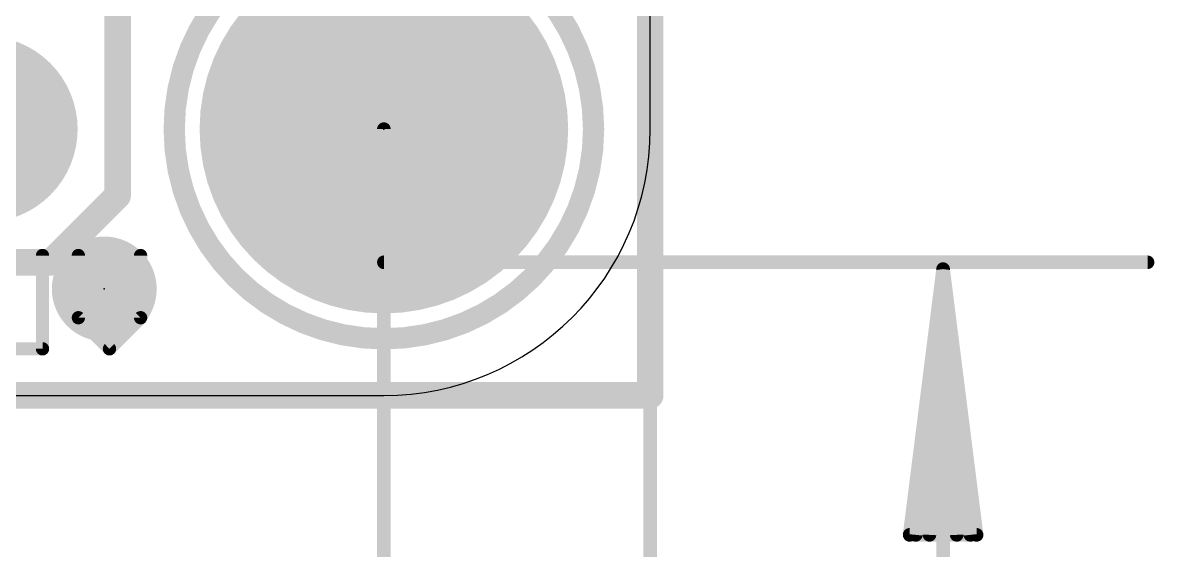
# Model space of a CAD drawing. Extents: x -8.6 to 30.2, y -8.2 to 38.7.
# Drawn here: x 19.41 to 30.21, y -1.48 to 3.56 of the extents above; entities that cross this region are included whole.
import ezdxf

# ---------------------------------------------------------------- set-up
doc = ezdxf.new("R2010")
doc.units = 0
for name, color, linetype in [('1', 12, 'CONTINUOUS'), ('16', 5, 'CONTINUOUS'), ('17', 110, 'CONTINUOUS'), ('20', 53, 'CONTINUOUS'), ('21', 40, 'CONTINUOUS'), ('22', 6, 'CONTINUOUS'), ('23', 40, 'CONTINUOUS'), ('47', 253, 'CONTINUOUS')]:
    doc.layers.add(name, color=color, linetype=linetype)

# ---------------------------------------------------------------- blocks, each defined once
blk = doc.blocks.new('PIE')
at = {"const_width": 0.5}
blk.add_lwpolyline([(0, -0.25, 1), (0, 0.25, 1), (0, -0.25)], format="xyb", dxfattribs=at)
blk = doc.blocks.new('ROUNDP')
at = {"const_width": 0.5}
blk.add_lwpolyline([(0, -0.25, 1), (0, 0.25, 1), (0, -0.25)], format="xyb", dxfattribs=at)

msp = doc.modelspace()

# ---------------------------------------------------------------- linework, layer by layer
at = {"layer": '1', "const_width": 0.254}
for points in [[(25.4, 11.43), (25.4, 0)], [(25.4, 0), (0, 0)]]:
    msp.add_lwpolyline(points, dxfattribs=at)
at = {"layer": '1', "const_width": 0.127}
for points in [[(25.4, -0.0635, 1), (25.4, 0.0635)], [(25.3365, 0, 1), (25.4635, 0)]]:
    msp.add_lwpolyline(points, format="xyb", dxfattribs=at)
at = {"layer": '16', "const_width": 0.254}
for points in [[(25.4, 11.43), (25.4, 0)], [(20.32, 1.905), (20.32, 7.1501)], [(19.685, 1.27), (20.32, 1.905)], [(15.24, 1.27), (19.685, 1.27)], [(25.4, 0), (0, 0)]]:
    msp.add_lwpolyline(points, dxfattribs=at)
at = {"layer": '16', "const_width": 0.127}
for points in [[(20.2565, 1.905, 1), (20.3835, 1.905)], [(20.3649, 1.8601, 1), (20.2751, 1.9499)], [(19.6401, 1.3149, 1), (19.7299, 1.2251)], [(19.685, 1.2065, 1), (19.685, 1.3335)], [(25.4, -0.0635, 1), (25.4, 0.0635)], [(25.3365, 0, 1), (25.4635, 0)]]:
    msp.add_lwpolyline(points, format="xyb", dxfattribs=at)
at = {"layer": '20'}
for p, q in [((25.4, 2.54), (25.4, 29.21)), ((2.54, 0), (22.86, 0))]:
    msp.add_line(p, q, dxfattribs=at)
msp.add_arc((22.86, 2.54), 2.54, 270, 0, dxfattribs=at)
at = {"layer": '21', "const_width": 0.2032}
msp.add_lwpolyline([(22.86, 0.54, 1), (22.86, 4.54, 1), (22.86, 0.54)], format="xyb", dxfattribs=at)
at = {"layer": '22', "const_width": 0.127}
for points in [[(19.6039, 1.3343), (19.6039, 0.4445)], [(19.9462, 0.7411), (19.9462, 1.3343)], [(20.5394, 1.3343), (20.5394, 0.7411)], [(20.2428, 0.4445), (19.9462, 0.7411)], [(20.5394, 0.7411), (20.2428, 0.4445)], [(19.6039, 0.4445), (19.0107, 0.4445)]]:
    msp.add_lwpolyline(points, dxfattribs=at)
at = {"layer": '22', "const_width": 0.0635}
for points in [[(19.6356, 1.3343, 1), (19.5721, 1.3343)], [(19.978, 1.3343, 1), (19.9145, 1.3343)], [(20.5711, 1.3343, 1), (20.5076, 1.3343)], [(19.9145, 0.7411, 1), (19.978, 0.7411)], [(19.9687, 0.7635, 1), (19.9238, 0.7186)], [(20.5076, 0.7411, 1), (20.5711, 0.7411)], [(20.5618, 0.7186, 1), (20.5169, 0.7635)], [(19.5721, 0.4445, 1), (19.6356, 0.4445)], [(19.6039, 0.4128, 1), (19.6039, 0.4763)], [(20.2203, 0.467, 1), (20.2652, 0.422)], [(20.2203, 0.422, 1), (20.2652, 0.467)]]:
    msp.add_lwpolyline(points, format="xyb", dxfattribs=at)
at = {"layer": '23'}
for p in [(22.86, 2.54), (20.193, 1.016)]:
    msp.add_point(p, dxfattribs=at)
at = {"layer": '47', "const_width": 0.13}
for points in [[(25.4, 9.144), (25.4, -8.173)], [(22.86, 2.54), (22.86, -5.252)], [(22.86, 1.27), (30.144, 1.27)], [(28.194, 1.205), (27.8748, -1.33)], [(28.194, 1.205), (27.934, -1.33)], [(28.194, 1.205), (28.064, -1.33)], [(28.194, 1.205), (28.194, -3.93)], [(28.5132, -1.33), (28.194, 1.205)], [(28.324, -1.33), (28.194, 1.205)], [(28.454, -1.33), (28.194, 1.205)], [(27.8748, -1.33), (28.5132, -1.33)]]:
    msp.add_lwpolyline(points, dxfattribs=at)
at = {"layer": '47', "const_width": 0.065}
for points in [[(22.8925, 2.54, 1), (22.8275, 2.54)], [(22.86, 1.3025, 1), (22.86, 1.2375)], [(30.144, 1.2375, 1), (30.144, 1.3025)], [(28.2265, 1.205, 1), (28.1615, 1.205)], [(28.2262, 1.2091, 1), (28.1618, 1.2009)], [(28.2265, 1.2033, 1), (28.1615, 1.2067)], [(28.2265, 1.2067, 1), (28.1615, 1.2033)], [(28.2263, 1.2083, 1), (28.1617, 1.2017)], [(28.2263, 1.2017, 1), (28.1617, 1.2083)], [(28.2262, 1.2009, 1), (28.1618, 1.2091)], [(27.8425, -1.3259, 1), (27.907, -1.3341)], [(27.8748, -1.2975, 1), (27.8748, -1.3625)], [(27.9017, -1.3267, 1), (27.9663, -1.3333)], [(28.4217, -1.3333, 1), (28.4863, -1.3267)], [(28.481, -1.3341, 1), (28.5455, -1.3259)], [(28.5132, -1.3625, 1), (28.5132, -1.2975)], [(28.0315, -1.3283, 1), (28.0965, -1.3317)], [(28.2915, -1.3317, 1), (28.3565, -1.3283)]]:
    msp.add_lwpolyline(points, format="xyb", dxfattribs=at)

# ---------------------------------------------------------------- block references
at = {"layer": '1'}
msp.add_blockref('PIE', (20.193, 1.016), dxfattribs=at)
at = {"layer": '17', "xscale": 3.516, "yscale": 3.516}
msp.add_blockref('ROUNDP', (22.86, 2.54), dxfattribs=at)
msp.add_blockref('ROUNDP', (22.86, 2.54), dxfattribs=at)
at = {"layer": '17', "xscale": 1.778, "yscale": 1.778, "rotation": 90}
msp.add_blockref('ROUNDP', (19.05, 2.54), dxfattribs=at)
msp.add_blockref('ROUNDP', (19.05, 2.54), dxfattribs=at)

doc.saveas('drawing.dxf')
